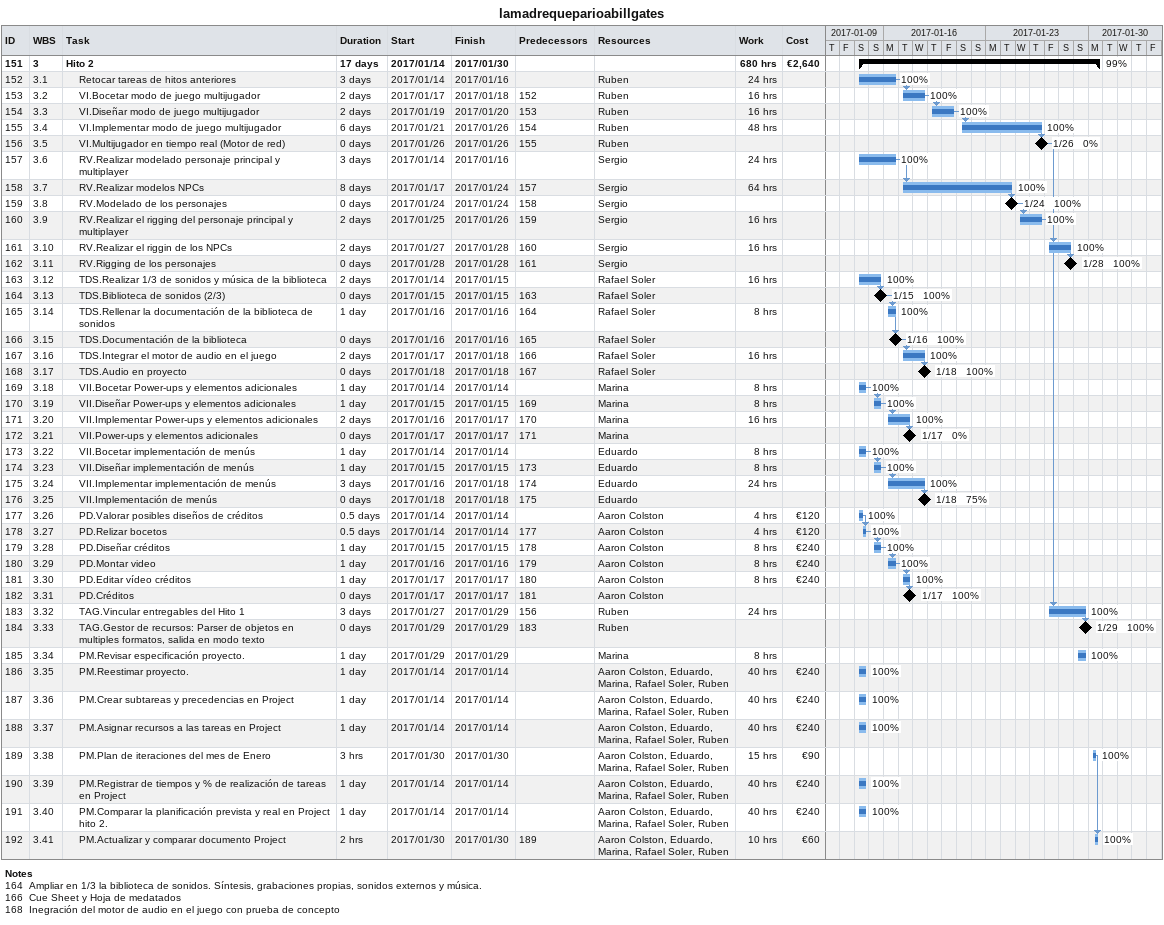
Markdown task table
lamadrequeparioabillgates

| ID | WBS | Task | Duration | Start | Finish | Predecessors | Resources | % complete | Work (h) | Cost (€) |
|---|---|---|---|---|---|---|---|---|---|---|
| 151 | 3 | **Hito 2** | 17d | 2017-01-14 | 2017-01-30 |  |  | 99 | 680 | 2640 |
| 152 | 3.1 | Retocar tareas de hitos anteriores | 3d | 2017-01-14 | 2017-01-16 |  | Ruben | 100 | 24 |  |
| 153 | 3.2 | VI.Bocetar modo de juego multijugador | 2d | 2017-01-17 | 2017-01-18 | 152 | Ruben | 100 | 16 |  |
| 154 | 3.3 | VI.Diseñar modo de juego multijugador | 2d | 2017-01-19 | 2017-01-20 | 153 | Ruben | 100 | 16 |  |
| 155 | 3.4 | VI.Implementar modo de juego multijugador | 6d | 2017-01-21 | 2017-01-26 | 154 | Ruben | 100 | 48 |  |
| 156 | 3.5 | VI.Multijugador en tiempo real (Motor de red) | 0d | 2017-01-26 | 2017-01-26 | 155 | Ruben | 0 |  |  |
| 157 | 3.6 | RV.Realizar modelado personaje principal y multiplayer | 3d | 2017-01-14 | 2017-01-16 |  | Sergio | 100 | 24 |  |
| 158 | 3.7 | RV.Realizar modelos NPCs | 8d | 2017-01-17 | 2017-01-24 | 157 | Sergio | 100 | 64 |  |
| 159 | 3.8 | RV.Modelado de los personajes | 0d | 2017-01-24 | 2017-01-24 | 158 | Sergio | 100 |  |  |
| 160 | 3.9 | RV.Realizar el rigging del personaje principal y multiplayer | 2d | 2017-01-25 | 2017-01-26 | 159 | Sergio | 100 | 16 |  |
| 161 | 3.10 | RV.Realizar el riggin de los NPCs | 2d | 2017-01-27 | 2017-01-28 | 160 | Sergio | 100 | 16 |  |
| 162 | 3.11 | RV.Rigging de los personajes | 0d | 2017-01-28 | 2017-01-28 | 161 | Sergio | 100 |  |  |
| 163 | 3.12 | TDS.Realizar 1/3 de sonidos y música de la biblioteca | 2d | 2017-01-14 | 2017-01-15 |  | Rafael Soler | 100 | 16 |  |
| 164 | 3.13 | TDS.Biblioteca de sonidos (2/3) | 0d | 2017-01-15 | 2017-01-15 | 163 | Rafael Soler | 100 |  |  |
| 165 | 3.14 | TDS.Rellenar la documentación de la biblioteca de sonidos | 1d | 2017-01-16 | 2017-01-16 | 164 | Rafael Soler | 100 | 8 |  |
| 166 | 3.15 | TDS.Documentación de la biblioteca | 0d | 2017-01-16 | 2017-01-16 | 165 | Rafael Soler | 100 |  |  |
| 167 | 3.16 | TDS.Integrar el motor de audio en el juego | 2d | 2017-01-17 | 2017-01-18 | 166 | Rafael Soler | 100 | 16 |  |
| 168 | 3.17 | TDS.Audio en proyecto | 0d | 2017-01-18 | 2017-01-18 | 167 | Rafael Soler | 100 |  |  |
| 169 | 3.18 | VII.Bocetar Power-ups y elementos adicionales | 1d | 2017-01-14 | 2017-01-14 |  | Marina | 100 | 8 |  |
| 170 | 3.19 | VII.Diseñar Power-ups y elementos adicionales | 1d | 2017-01-15 | 2017-01-15 | 169 | Marina | 100 | 8 |  |
| 171 | 3.20 | VII.Implementar Power-ups y elementos adicionales | 2d | 2017-01-16 | 2017-01-17 | 170 | Marina | 100 | 16 |  |
| 172 | 3.21 | VII.Power-ups y elementos adicionales | 0d | 2017-01-17 | 2017-01-17 | 171 | Marina | 0 |  |  |
| 173 | 3.22 | VII.Bocetar implementación de menús | 1d | 2017-01-14 | 2017-01-14 |  | Eduardo | 100 | 8 |  |
| 174 | 3.23 | VII.Diseñar implementación de menús | 1d | 2017-01-15 | 2017-01-15 | 173 | Eduardo | 100 | 8 |  |
| 175 | 3.24 | VII.Implementar implementación de menús | 3d | 2017-01-16 | 2017-01-18 | 174 | Eduardo | 100 | 24 |  |
| 176 | 3.25 | VII.Implementación de menús | 0d | 2017-01-18 | 2017-01-18 | 175 | Eduardo | 75 |  |  |
| 177 | 3.26 | PD.Valorar posibles diseños de créditos | 0.5d | 2017-01-14 | 2017-01-14 |  | Aaron Colston | 100 | 4 | 120 |
| 178 | 3.27 | PD.Relizar bocetos | 0.5d | 2017-01-14 | 2017-01-14 | 177 | Aaron Colston | 100 | 4 | 120 |
| 179 | 3.28 | PD.Diseñar créditos | 1d | 2017-01-15 | 2017-01-15 | 178 | Aaron Colston | 100 | 8 | 240 |
| 180 | 3.29 | PD.Montar video | 1d | 2017-01-16 | 2017-01-16 | 179 | Aaron Colston | 100 | 8 | 240 |
| 181 | 3.30 | PD.Editar vídeo créditos | 1d | 2017-01-17 | 2017-01-17 | 180 | Aaron Colston | 100 | 8 | 240 |
| 182 | 3.31 | PD.Créditos | 0d | 2017-01-17 | 2017-01-17 | 181 | Aaron Colston | 100 |  |  |
| 183 | 3.32 | TAG.Vincular entregables del Hito 1 | 3d | 2017-01-27 | 2017-01-29 | 156 | Ruben | 100 | 24 |  |
| 184 | 3.33 | TAG.Gestor de recursos: Parser de objetos en multiples formatos, salida en modo texto | 0d | 2017-01-29 | 2017-01-29 | 183 | Ruben | 100 |  |  |
| 185 | 3.34 | PM.Revisar especificación proyecto. | 1d | 2017-01-29 | 2017-01-29 |  | Marina | 100 | 8 |  |
| 186 | 3.35 | PM.Reestimar proyecto. | 1d | 2017-01-14 | 2017-01-14 |  | Aaron Colston, Eduardo, Marina, Rafael Soler, Ruben | 100 | 40 | 240 |
| 187 | 3.36 | PM.Crear subtareas y precedencias en Project | 1d | 2017-01-14 | 2017-01-14 |  | Aaron Colston, Eduardo, Marina, Rafael Soler, Ruben | 100 | 40 | 240 |
| 188 | 3.37 | PM.Asignar recursos a las tareas en Project | 1d | 2017-01-14 | 2017-01-14 |  | Aaron Colston, Eduardo, Marina, Rafael Soler, Ruben | 100 | 40 | 240 |
| 189 | 3.38 | PM.Plan de iteraciones del mes de Enero | 3h | 2017-01-30 | 2017-01-30 |  | Aaron Colston, Eduardo, Marina, Rafael Soler, Ruben | 100 | 15 | 90 |
| 190 | 3.39 | PM.Registrar de tiempos y % de realización de tareas en Project | 1d | 2017-01-14 | 2017-01-14 |  | Aaron Colston, Eduardo, Marina, Rafael Soler, Ruben | 100 | 40 | 240 |
| 191 | 3.40 | PM.Comparar la planificación prevista y real en Project hito 2. | 1d | 2017-01-14 | 2017-01-14 |  | Aaron Colston, Eduardo, Marina, Rafael Soler, Ruben | 100 | 40 | 240 |
| 192 | 3.41 | PM.Actualizar y comparar documento Project | 2h | 2017-01-30 | 2017-01-30 | 189 | Aaron Colston, Eduardo, Marina, Rafael Soler, Ruben | 100 | 10 | 60 |

Notes
- 164: Ampliar en 1/3 la biblioteca de sonidos. Síntesis, grabaciones propias, sonidos externos y música.
- 166: Cue Sheet y Hoja de medatados
- 168: Inegración del motor de audio en el juego con prueba de concepto
